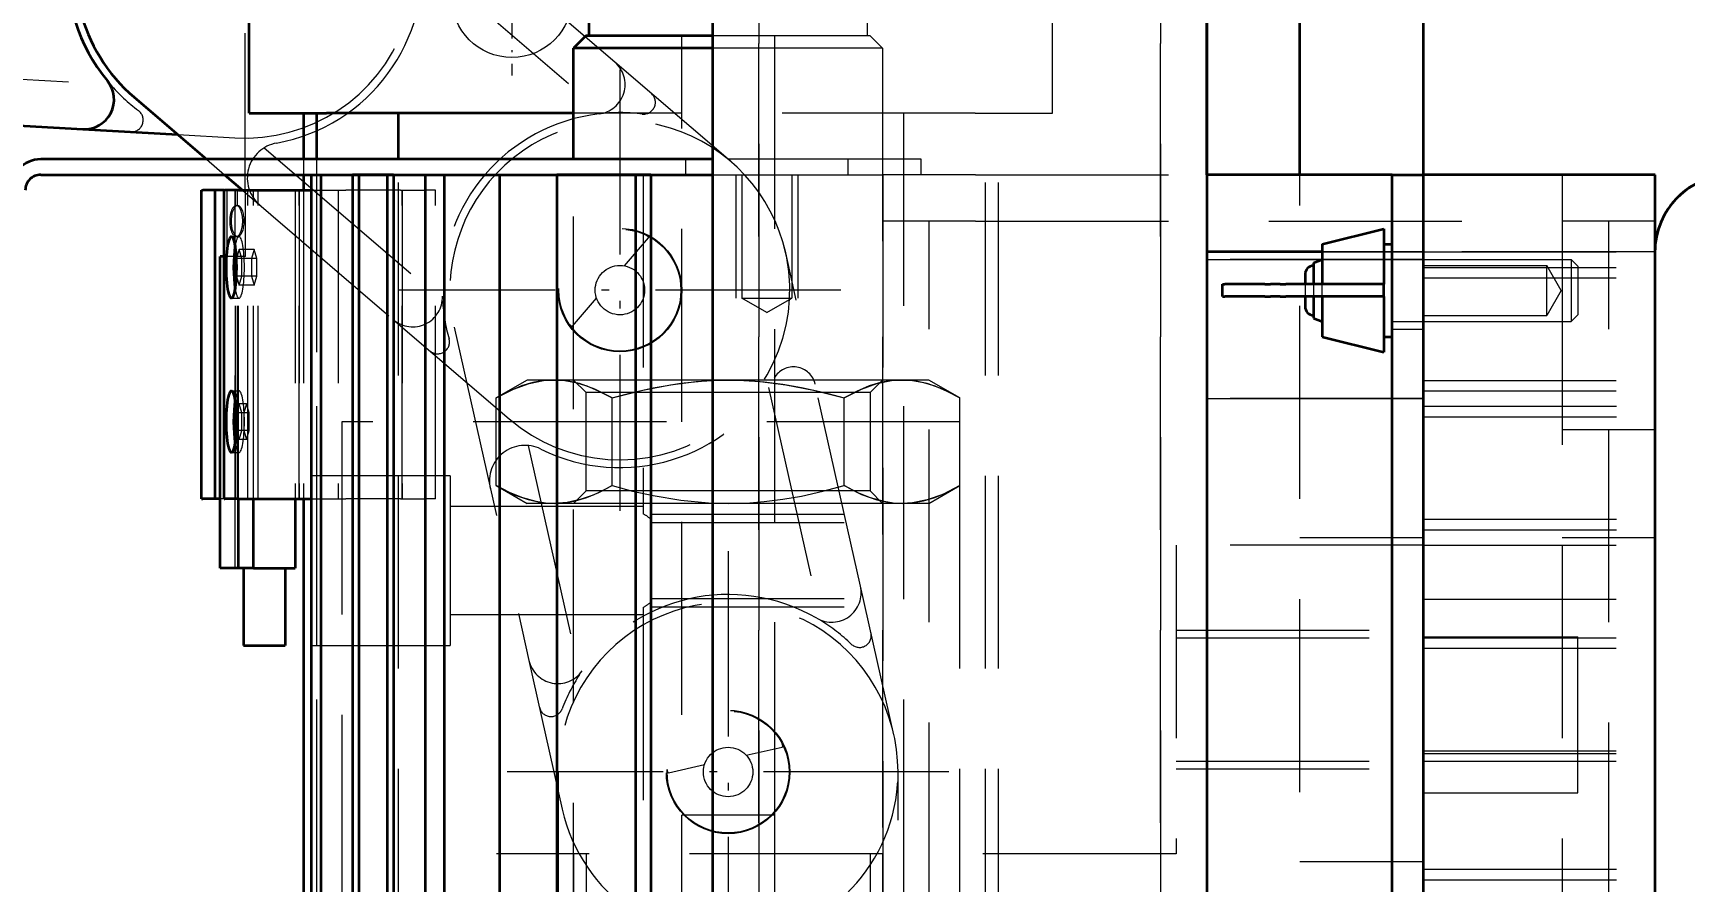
# Model space of a CAD drawing. Header units: millimetres. Extents: x -10155 to 20189, y -25550 to -22580.
# Drawn here: x -8003.4 to -7896.5, y -23065.8 to -23010.8 of the extents above; entities that cross this region are included whole.
import ezdxf

# ---------------------------------------------------------------- set-up
doc = ezdxf.new("R2010")
doc.units = ezdxf.units.MM
for name, pattern in [('CENTER-HOKUTO', [23, 20, -1, 1, -1]), ('DASHDOT', [18.5, 12, -3, 0.5, -3]), ('HIDDEN-HOKUTO', [3.8, 2.5, -1.3])]:
    doc.linetypes.add(name, pattern=pattern)
doc.layers.add('AM_7', color=2, linetype='CENTER-HOKUTO', lineweight=30)
doc.layers.add('AM_HID', color=1, linetype='HIDDEN-HOKUTO', lineweight=25)
doc.layers.add('word_dim', color=253, linetype='Continuous')
doc.styles.get("Standard").update_dxf_attribs({"font": 'romans.shx', "bigfont": 'bigfont.shx'})
doc.dimstyles.new('RS-1-5', dxfattribs={"dimscale": 5, "dimtxt": 3.5, "dimasz": 3, "dimexe": 1, "dimexo": 0, "dimgap": 1, "dimtad": 3, "dimdsep": 46, "dimtxsty": 'Standard', "dimblk1": 'OPEN', "dimblk2": 'OPEN', "dimsah": 1, "dimcen": 0, "dimclrd": 256, "dimclre": 256, "dimclrt": 3, "dimadec": 0, "dimazin": 0, "dimtfac": 1, "dimtmove": 0, "dimatfit": 3, "dimldrblk": 'OPEN', "dimfxl": 0, "dimtolj": 1, "dimtzin": 0, "dimarcsym": 0})

# ---------------------------------------------------------------- blocks, each defined once
blk = doc.blocks.new('_Open')
at = {"color": 0, "lineweight": -2}
for p, q in [((-1, 0.1667), (0, 0)), ((-1, -0.1667), (0, 0)), ((0, 0), (-1, 0))]:
    blk.add_line(p, q, dxfattribs=at)
blk = doc.blocks.new('*D755')
at = {"layer": 'DEFPOINTS', "color": 0, "ltscale": 2}
for p in [(-7533.44, -22750.69), (-8324.45, -22948), (-7533.44, -23067)]:
    blk.add_point(p, dxfattribs=at)
at = {"layer": 'word_dim', "lineweight": -2, "ltscale": 2}
for p, q in [((-8324.45, -22948), (-8324.45, -22745.69)), ((-7533.44, -23067), (-7533.44, -22745.69)), ((-8309.45, -22750.69), (-7548.44, -22750.69))]:
    blk.add_line(p, q, dxfattribs=at)
at = {"layer": 'word_dim', "lineweight": -2, "ltscale": 2, "xscale": 15, "yscale": 15, "zscale": 15, "rotation": 180}
blk.add_blockref('_Open', (-8324.45, -22750.69), dxfattribs=at)
at = {"layer": 'word_dim', "lineweight": -2, "ltscale": 2, "xscale": 15, "yscale": 15, "zscale": 15}
blk.add_blockref('_Open', (-7533.44, -22750.69), dxfattribs=at)
at = {"layer": 'word_dim', "color": 3, "ltscale": 2, "insert": (-7928.94, -22736.94), "char_height": 17.5, "attachment_point": 5}
blk.add_mtext('\\A1;791', dxfattribs=at)
blk = doc.blocks.new('*D756')
at = {"layer": 'DEFPOINTS', "color": 0, "ltscale": 2}
for p in [(-8113.45, -22930), (-8466.55, -23986), (-7767.44, -23986)]:
    blk.add_point(p, dxfattribs=at)
at = {"layer": 'word_dim', "lineweight": -2, "ltscale": 2}
for p, q in [((-8113.45, -22930), (-8471.55, -22930)), ((-8466.55, -22945), (-8466.55, -23971)), ((-7767.44, -23986), (-8471.55, -23986))]:
    blk.add_line(p, q, dxfattribs=at)
at = {"layer": 'word_dim', "lineweight": -2, "ltscale": 2, "xscale": 15, "yscale": 15, "zscale": 15}
for p, rotation in [((-8466.55, -22930), 90), ((-8466.55, -23986), 270)]:
    blk.add_blockref('_Open', p, dxfattribs=dict(at, rotation=rotation))
at = {"layer": 'word_dim', "color": 3, "ltscale": 2, "insert": (-8480.3, -23458), "char_height": 17.5, "attachment_point": 5, "rotation": 90}
blk.add_mtext('\\A1;1056', dxfattribs=at)

msp = doc.modelspace()

# ---------------------------------------------------------------- linework, layer by layer
at = {"color": 7, "lineweight": 35}
for p, q in [((-7959.446, -22980.004), (-7959.446, -23100.004)), ((-7927.446, -22980.004), (-7927.446, -23020.004)), ((-7989.441, -23016.004), (-7989.441, -22989.004)), ((-7927.446, -23020.003), (-7927.446, -22989.257)), ((-7921.441, -23020.004), (-7921.441, -22997.004)), ((-7913.441, -22997.004), (-7913.441, -23020.004)), ((-8022.314, -23015.769), (-8000.225, -23017.048)), ((-7959.446, -23019.004), (-8002.944, -23019.004)), ((-8002.944, -23020.004), (-7963.438, -23020.004)), ((-7985.438, -23020.004), (-7985.438, -23075.654)), ((-7984.812, -23020.004), (-7984.812, -23075.654)), ((-7982.769, -23020.004), (-7982.769, -23075.654)), ((-7982.348, -23020.004), (-7982.348, -23075.654)), ((-7980.517, -23020.004), (-7980.517, -23075.654)), ((-7980.109, -23020.004), (-7980.109, -23075.654)), ((-7978.051, -23020.004), (-7978.051, -23075.654)), ((-7976.817, -23020.004), (-7976.817, -23075.654)), ((-7973.238, -23020.004), (-7973.238, -23075.654)), ((-7969.538, -23020.004), (-7969.538, -23094.245)), ((-7964.438, -23020.004), (-7964.438, -23112.004)), ((-7963.438, -23020.004), (-7963.438, -23112.004)), ((-7963.438, -23020.004), (-7963.438, -23112.004)), ((-7915.444, -23052.504), (-7915.444, -23020.004)), ((-7913.444, -23020.004), (-7913.444, -23140.004)), ((-7898.444, -23020.004), (-7898.444, -23140.004)), ((-7992.537, -23041.004), (-7992.537, -23021.004)), ((-7991.641, -23041.004), (-7991.641, -23021.004)), ((-7991.063, -23041.004), (-7991.063, -23021.004)), ((-7991.33, -23045.504), (-7991.33, -23025.304)), ((-7927.446, -23025.004), (-7927.446, -23095.004)), ((-7898.444, -23025.004), (-7898.444, -23850.004)), ((-7985.941, -23041.004), (-7985.941, -23075.654)), ((-7915.444, -23085.004), (-7915.444, -23052.504))]:
    msp.add_line(p, q, dxfattribs=at)
at = {"color": 7, "lineweight": 35, "ltscale": 0.2125}
msp.add_line((-7967.444, -23011.004), (-7967.444, -23002.504), dxfattribs=at)
at = {"color": 7, "lineweight": 35, "ltscale": 0.028286}
msp.add_line((-7967.644, -23011.004), (-7968.444, -23011.804), dxfattribs=at)
at = {"color": 7, "lineweight": 35, "ltscale": 0.204944}
msp.add_line((-7959.446, -23011.004), (-7967.644, -23011.004), dxfattribs=at)
at = {"color": 7, "lineweight": 35, "ltscale": 0.179999}
msp.add_line((-7968.444, -23019.004), (-7968.444, -23011.804), dxfattribs=at)
at = {"color": 7, "lineweight": 35, "ltscale": 0.224945}
msp.add_line((-7959.446, -23011.804), (-7968.444, -23011.804), dxfattribs=at)
at = {"color": 7, "lineweight": 35, "ltscale": 0.154283}
msp.add_line((-7996.896, -23014.984), (-7992.213, -23019.004), dxfattribs=at)
at = {"color": 7, "lineweight": 35, "ltscale": 0.125}
for p, q in [((-7989.441, -23016.004), (-7984.441, -23016.004)), ((-7927.446, -23020.004), (-7927.446, -23025.004)), ((-7989.823, -23045.504), (-7989.823, -23050.504)), ((-7987.123, -23045.504), (-7987.123, -23050.504))]:
    msp.add_line(p, q, dxfattribs=at)
at = {"color": 7, "lineweight": 35, "ltscale": 0.074995}
for p, q in [((-7985.941, -23016.004), (-7985.941, -23019.004)), ((-7985.092, -23016.004), (-7985.092, -23019.004)), ((-7979.791, -23019.004), (-7979.791, -23016.004))]:
    msp.add_line(p, q, dxfattribs=at)
at = {"color": 7, "lineweight": 35, "ltscale": 0.399945}
msp.add_line((-7968.444, -23016.004), (-7984.441, -23016.004), dxfattribs=at)
at = {"color": 7, "lineweight": 35, "ltscale": 0.153968}
msp.add_line((-8000.225, -23017.048), (-7994.077, -23017.404), dxfattribs=at)
at = {"color": 7, "lineweight": 35, "ltscale": 0.038391}
msp.add_line((-7991.048, -23020.004), (-7989.883, -23021.004), dxfattribs=at)
at = {"color": 7, "lineweight": 35, "ltscale": 0.025005}
msp.add_line((-7985.941, -23020.004), (-7985.941, -23021.004), dxfattribs=at)
at = {"color": 7, "lineweight": 35, "ltscale": 0.010516}
msp.add_line((-7982.348, -23020.004), (-7982.769, -23020.004), dxfattribs=at)
at = {"color": 7, "lineweight": 35, "ltscale": 0.04577}
msp.add_line((-7980.517, -23020.004), (-7982.348, -23020.004), dxfattribs=at)
at = {"color": 7, "lineweight": 35, "ltscale": 0.010211}
msp.add_line((-7980.109, -23020.004), (-7980.517, -23020.004), dxfattribs=at)
at = {"color": 7, "lineweight": 35, "ltscale": 0.127502}
msp.add_line((-7964.438, -23020.004), (-7969.538, -23020.004), dxfattribs=at)
at = {"color": 7, "lineweight": 35, "ltscale": 0.025}
msp.add_line((-7963.438, -23020.004), (-7964.438, -23020.004), dxfattribs=at)
at = {"color": 7, "lineweight": 35, "ltscale": 0.099792}
msp.add_line((-7963.438, -23020.004), (-7959.446, -23020.004), dxfattribs=at)
at = {"color": 7, "lineweight": 35, "ltscale": 0.300055}
msp.add_line((-7915.444, -23020.004), (-7927.446, -23020.004), dxfattribs=at)
at = {"color": 7, "lineweight": 35, "ltscale": 0.05}
msp.add_line((-7915.444, -23020.004), (-7913.444, -23020.004), dxfattribs=at)
at = {"color": 7, "lineweight": 35, "ltscale": 0.375}
msp.add_line((-7898.444, -23020.004), (-7913.444, -23020.004), dxfattribs=at)
at = {"color": 7, "lineweight": 35, "ltscale": 0.000128174}
msp.add_line((-7898.438, -23020.004), (-7898.443, -23020.004), dxfattribs=at)
at = {"color": 7, "lineweight": 35, "ltscale": 0.002344}
for p, q in [((-7992.537, -23021.004), (-7992.444, -23021.004)), ((-7992.537, -23041.004), (-7992.444, -23041.004))]:
    msp.add_line(p, q, dxfattribs=at)
at = {"color": 7, "lineweight": 35, "ltscale": 0.020074}
for p, q in [((-7991.641, -23021.004), (-7992.444, -23021.004)), ((-7991.641, -23041.004), (-7992.444, -23041.004))]:
    msp.add_line(p, q, dxfattribs=at)
at = {"color": 7, "lineweight": 35, "ltscale": 0.014441}
msp.add_line((-7991.063, -23021.004), (-7991.641, -23021.004), dxfattribs=at)
at = {"color": 7, "lineweight": 35, "ltscale": 0.000756836}
for p, q in [((-7991.063, -23021.004), (-7991.033, -23021.004)), ((-7991.063, -23041.004), (-7991.033, -23041.004))]:
    msp.add_line(p, q, dxfattribs=at)
at = {"color": 7, "lineweight": 35, "ltscale": 0.022449}
for p, q in [((-7990.135, -23021.004), (-7991.033, -23021.004)), ((-7990.135, -23041.004), (-7991.033, -23041.004))]:
    msp.add_line(p, q, dxfattribs=at)
at = {"color": 7, "lineweight": 35, "ltscale": 0.117426}
for p, q in [((-7990.135, -23021.004), (-7985.438, -23021.004)), ((-7990.135, -23041.004), (-7985.438, -23041.004))]:
    msp.add_line(p, q, dxfattribs=at)
at = {"color": 7, "lineweight": 35, "ltscale": 0.000152588}
msp.add_line((-7898.438, -23023.004), (-7898.444, -23023.004), dxfattribs=at)
msp.add_line((-7898.438, -23023.004), (-7898.444, -23023.004), dxfattribs=at)
at = {"color": 7, "lineweight": 35, "ltscale": 0.103078}
for p, q in [((-7919.994, -23024.504), (-7915.994, -23023.504)), ((-7919.994, -23030.504), (-7915.994, -23031.504))]:
    msp.add_line(p, q, dxfattribs=at)
at = {"color": 7, "lineweight": 35, "ltscale": 0.089999}
for p, q in [((-7915.994, -23023.504), (-7915.994, -23027.104)), ((-7915.994, -23027.904), (-7915.994, -23031.504))]:
    msp.add_line(p, q, dxfattribs=at)
at = {"color": 7, "lineweight": 35, "ltscale": 0.006683}
msp.add_line((-7991.063, -23025.304), (-7991.33, -23025.304), dxfattribs=at)
at = {"color": 7, "lineweight": 35, "ltscale": 0.001012}
for p, q in [((-7990.268, -23025.388), (-7990.28, -23025.427)), ((-7990.28, -23026.581), (-7990.268, -23026.62)), ((-7990.268, -23035.388), (-7990.28, -23035.427)), ((-7990.28, -23036.581), (-7990.268, -23036.62))]:
    msp.add_line(p, q, dxfattribs=at)
at = {"color": 7, "lineweight": 35, "ltscale": 0.186304}
msp.add_line((-7919.994, -23025.004), (-7927.446, -23025.004), dxfattribs=at)
at = {"color": 7, "lineweight": 35, "ltscale": 0.064999}
for p, q in [((-7919.994, -23024.504), (-7919.994, -23027.104)), ((-7919.994, -23027.904), (-7919.994, -23030.504))]:
    msp.add_line(p, q, dxfattribs=at)
at = {"color": 7, "lineweight": 35, "ltscale": 0.013751}
for p, q in [((-7915.994, -23024.504), (-7915.444, -23024.504)), ((-7915.994, -23030.504), (-7915.444, -23030.504))]:
    msp.add_line(p, q, dxfattribs=at)
at = {"color": 7, "lineweight": 35, "ltscale": 0.028867}
for p, q in [((-7990.28, -23025.427), (-7990.28, -23026.581)), ((-7990.28, -23035.427), (-7990.28, -23036.581))]:
    msp.add_line(p, q, dxfattribs=at)
at = {"color": 7, "lineweight": 35, "ltscale": 0.000341797}
for p, q in [((-7990.266, -23025.427), (-7990.28, -23025.427)), ((-7990.266, -23026.581), (-7990.28, -23026.581)), ((-7990.266, -23035.427), (-7990.28, -23035.427)), ((-7990.266, -23036.581), (-7990.28, -23036.581))]:
    msp.add_line(p, q, dxfattribs=at)
at = {"color": 7, "lineweight": 35, "ltscale": 0.016187}
msp.add_line((-7921.093, -23026.456), (-7921.093, -23027.104), dxfattribs=at)
at = {"color": 7, "lineweight": 35, "ltscale": 0.014626}
for p, q in [((-7920.543, -23025.704), (-7919.994, -23025.504)), ((-7920.543, -23029.304), (-7919.994, -23029.504))]:
    msp.add_line(p, q, dxfattribs=at)
at = {"color": 7, "lineweight": 35, "ltscale": 0.034999}
for p, q in [((-7920.543, -23025.704), (-7920.543, -23027.104)), ((-7920.543, -23027.904), (-7920.543, -23029.304))]:
    msp.add_line(p, q, dxfattribs=at)
at = {"color": 7, "lineweight": 35, "ltscale": 0.004016}
for p, q in [((-7926.444, -23027.104), (-7926.283, -23027.104)), ((-7926.444, -23027.904), (-7926.283, -23027.904))]:
    msp.add_line(p, q, dxfattribs=at)
at = {"color": 7, "lineweight": 35, "ltscale": 0.020001}
for p, q in [((-7926.444, -23027.904), (-7926.444, -23027.104)), ((-7915.994, -23027.904), (-7915.994, -23027.104))]:
    msp.add_line(p, q, dxfattribs=at)
at = {"color": 7, "lineweight": 35, "ltscale": 0.064667}
for p, q in [((-7923.696, -23027.104), (-7926.283, -23027.104)), ((-7923.696, -23027.904), (-7926.283, -23027.904))]:
    msp.add_line(p, q, dxfattribs=at)
at = {"color": 7, "lineweight": 35, "ltscale": 0.00929}
for p, q in [((-7923.696, -23027.104), (-7923.325, -23027.104)), ((-7923.696, -23027.904), (-7923.325, -23027.904))]:
    msp.add_line(p, q, dxfattribs=at)
at = {"color": 7, "lineweight": 35, "ltscale": 0.015344}
for p, q in [((-7922.711, -23027.104), (-7923.325, -23027.104)), ((-7922.711, -23027.904), (-7923.325, -23027.904))]:
    msp.add_line(p, q, dxfattribs=at)
at = {"color": 7, "lineweight": 35, "ltscale": 0.009277}
for p, q in [((-7922.711, -23027.104), (-7922.34, -23027.104)), ((-7922.711, -23027.904), (-7922.34, -23027.904))]:
    msp.add_line(p, q, dxfattribs=at)
at = {"color": 7, "lineweight": 35, "ltscale": 0.158655}
for p, q in [((-7915.994, -23027.104), (-7922.34, -23027.104)), ((-7915.994, -23027.904), (-7922.34, -23027.904))]:
    msp.add_line(p, q, dxfattribs=at)
at = {"color": 7, "lineweight": 35, "ltscale": 0.016188}
msp.add_line((-7921.093, -23027.904), (-7921.093, -23028.551), dxfattribs=at)
at = {"color": 7, "lineweight": 35, "ltscale": 0.007758}
msp.add_line((-7991.33, -23041.004), (-7991.641, -23041.004), dxfattribs=at)
at = {"color": 7, "lineweight": 35, "ltscale": 0.1125}
for p, q in [((-7990.147, -23045.504), (-7990.147, -23041.004)), ((-7989.176, -23045.504), (-7989.176, -23041.004)), ((-7986.473, -23041.004), (-7986.473, -23045.504))]:
    msp.add_line(p, q, dxfattribs=at)
at = {"color": 7, "lineweight": 35, "ltscale": 0.029584}
msp.add_line((-7990.147, -23045.504), (-7991.33, -23045.504), dxfattribs=at)
at = {"color": 7, "lineweight": 35, "ltscale": 0.02428}
msp.add_line((-7989.176, -23045.504), (-7990.147, -23045.504), dxfattribs=at)
at = {"color": 7, "lineweight": 35, "ltscale": 0.038702}
msp.add_line((-7989.176, -23045.504), (-7987.628, -23045.504), dxfattribs=at)
at = {"color": 7, "lineweight": 35, "ltscale": 0.02887}
msp.add_line((-7987.628, -23045.504), (-7986.473, -23045.504), dxfattribs=at)
at = {"color": 7, "lineweight": 35, "ltscale": 0.003168}
msp.add_line((-7989.823, -23050.504), (-7989.696, -23050.504), dxfattribs=at)
at = {"color": 7, "lineweight": 35, "ltscale": 0.044849}
msp.add_line((-7989.696, -23050.504), (-7987.902, -23050.504), dxfattribs=at)
at = {"color": 7, "lineweight": 35, "ltscale": 0.019489}
msp.add_line((-7987.902, -23050.504), (-7987.123, -23050.504), dxfattribs=at)
at = {"color": 7, "lineweight": 35}
for centre, radius, start, end in [((-7989.731, -23006.637), 11, 88.4904, 229.35953), ((-7989.731, -23006.637), 11.5, 134.07428, 219.29648), ((-8000.114, -23015.134), 1.917, 266.68537, 39.29648), ((-8002.944, -23021.004), 2, 90, 179.99999), ((-8002.944, -23021.004), 1, 90, 180.00001), ((-7893.444, -23025.004), 5, 90.00004, 179.99994), ((-7893.444, -23025.004), 5, 89.99958, 179.99998), ((-7920.543, -23026.454), 0.55, 90.00045, 180.25431), ((-7920.543, -23028.554), 0.55, 179.74569, 269.99955)]:
    msp.add_arc(centre, radius, start, end, dxfattribs=at)
for centre, start_param, end_param in [((-7990.599, -23026.004), 0, 3.1415927), ((-7990.599, -23026.004), 3.1415927, 6.2831853), ((-7990.106, -23026.004), 0.7877863, 2.3538051), ((-7990.599, -23036.004), 0, 3.1415927), ((-7990.599, -23036.004), 3.1415927, 6.2831853), ((-7990.106, -23036.004), 0.7877863, 2.3538051)]:
    msp.add_ellipse(centre, major_axis=(0, 2), ratio=0.1736482, start_param=start_param, end_param=end_param, dxfattribs=at)
at = {"layer": 'AM_7', "color": 2, "linetype": 'DASHDOT', "lineweight": 13}
for p, q in [((-7989.731, -22992.337), (-7989.731, -23020.937)), ((-7965.449, -23013.179), (-7965.449, -23041.779)), ((-7951.149, -23027.479), (-7979.749, -23027.479)), ((-7958.444, -23044.403), (-7958.444, -23073.003)), ((-7944.144, -23058.703), (-7972.744, -23058.703))]:
    msp.add_line(p, q, dxfattribs=at)
at = {"layer": 'AM_7', "color": 2, "linetype": 'DASHDOT', "lineweight": 13, "ltscale": 0.427603}
msp.add_line((-7959.441, -22994.452), (-7959.441, -23011.556), dxfattribs=at)
at = {"layer": 'AM_7', "color": 2, "linetype": 'DASHDOT', "lineweight": 13, "ltscale": 0.2535}
msp.add_line((-7972.441, -23003.434), (-7972.441, -23013.574), dxfattribs=at)
at = {"layer": 'AM_HID', "color": 1, "lineweight": 13, "ltscale": 5}
for p, q in [((-7959.446, -23100.004), (-7959.446, -22980.004)), ((-7956.446, -22980.004), (-7956.446, -23100.004)), ((-7956.446, -23100.004), (-7956.446, -22980.004)), ((-7930.446, -22980.004), (-7930.446, -23100.004)), ((-7930.446, -23100.004), (-7930.446, -22980.004)), ((-7937.441, -23016.004), (-7937.441, -22989.004)), ((-7965.778, -23012.701), (-7982.567, -22998.29)), ((-7967.444, -23011.004), (-7967.444, -23002.504)), ((-7949.444, -23002.504), (-7949.444, -23011.004)), ((-7949.444, -23002.504), (-7949.444, -23011.004)), ((-7978.252, -23005.947), (-7966.508, -23016.028)), ((-7967.644, -23011.004), (-7968.444, -23011.804)), ((-7958.444, -23011.004), (-7961.444, -23011.004)), ((-7961.444, -23112.004), (-7961.444, -23011.004)), ((-7961.444, -23112.004), (-7961.444, -23011.004)), ((-7958.444, -23011.004), (-7959.446, -23011.004)), ((-7955.444, -23011.004), (-7958.444, -23011.004)), ((-7949.244, -23011.004), (-7958.444, -23011.004)), ((-7955.444, -23011.004), (-7955.444, -23112.004)), ((-7955.444, -23011.004), (-7955.444, -23112.004)), ((-7948.444, -23011.804), (-7949.244, -23011.004)), ((-7948.444, -23011.804), (-7949.244, -23011.004)), ((-7958.443, -23011.804), (-7968.444, -23011.804)), ((-7968.444, -23111.204), (-7968.444, -23011.804)), ((-7958.444, -23011.804), (-7968.444, -23011.804)), ((-7958.443, -23011.804), (-7968.444, -23011.804)), ((-7958.444, -23011.804), (-7959.446, -23011.804)), ((-7948.444, -23011.804), (-7958.444, -23011.804)), ((-7948.444, -23011.804), (-7958.444, -23011.804)), ((-7948.444, -23011.804), (-7958.443, -23011.804)), ((-7948.444, -23011.804), (-7958.443, -23011.804)), ((-7948.444, -23011.804), (-7948.444, -23111.204)), ((-7948.444, -23011.804), (-7948.444, -23111.204)), ((-8013.634, -23013.266), (-7998.441, -23014.146)), ((-7958.285, -23019.132), (-7965.778, -23012.701)), ((-7985.092, -23016.004), (-7985.092, -23546.004)), ((-7979.791, -23546.004), (-7979.791, -23016.004)), ((-7942.441, -23016.004), (-7968.444, -23016.004)), ((-7947.092, -23016.004), (-7947.092, -23546.004)), ((-7947.092, -23016.004), (-7947.092, -23546.004)), ((-7942.441, -23016.004), (-7937.441, -23016.004)), ((-7941.791, -23546.004), (-7941.791, -23016.004)), ((-7941.791, -23546.004), (-7941.791, -23016.004)), ((-7940.941, -23546.004), (-7940.941, -23016.004)), ((-7994.077, -23017.404), (-7990.367, -23017.619)), ((-7988.476, -23018.258), (-7976.929, -23028.169)), ((-7992.213, -23019.004), (-7991.048, -23020.004)), ((-7985.941, -23019.004), (-7985.941, -23020.004)), ((-7984.812, -23020.004), (-7985.438, -23020.004)), ((-7985.092, -23019.004), (-7985.092, -23546.004)), ((-7984.812, -23020.004), (-7984.812, -23850.004)), ((-7984.812, -23020.004), (-7984.812, -23850.004)), ((-7982.769, -23020.004), (-7984.812, -23020.004)), ((-7984.812, -23020.004), (-7984.812, -23850.004)), ((-7982.769, -23020.004), (-7982.769, -23850.004)), ((-7982.769, -23020.004), (-7982.769, -23850.004)), ((-7982.769, -23020.004), (-7982.769, -23850.004)), ((-7982.348, -23020.004), (-7982.348, -23850.004)), ((-7982.348, -23020.004), (-7982.348, -23850.004)), ((-7982.348, -23020.004), (-7982.348, -23850.004)), ((-7980.517, -23020.004), (-7980.517, -23850.004)), ((-7980.517, -23020.004), (-7980.517, -23850.004)), ((-7980.517, -23020.004), (-7980.517, -23850.004)), ((-7980.109, -23020.004), (-7980.109, -23850.004)), ((-7980.109, -23020.004), (-7980.109, -23850.004)), ((-7978.051, -23020.004), (-7980.109, -23020.004)), ((-7980.109, -23020.004), (-7980.109, -23850.004)), ((-7979.791, -23546.004), (-7979.791, -23019.004)), ((-7978.051, -23020.004), (-7978.051, -23850.004)), ((-7978.051, -23020.004), (-7978.051, -23850.004)), ((-7976.817, -23020.004), (-7978.051, -23020.004)), ((-7978.051, -23020.004), (-7978.051, -23850.004)), ((-7976.817, -23020.004), (-7976.817, -23850.004)), ((-7976.817, -23020.004), (-7976.817, -23850.004)), ((-7973.238, -23020.004), (-7976.817, -23020.004)), ((-7976.817, -23020.004), (-7976.817, -23850.004)), ((-7973.238, -23020.004), (-7973.238, -23850.004)), ((-7973.238, -23020.004), (-7973.238, -23850.004)), ((-7969.538, -23020.004), (-7973.238, -23020.004)), ((-7973.238, -23020.004), (-7973.238, -23850.004)), ((-7969.538, -23020.004), (-7969.538, -23850.004)), ((-7969.538, -23020.004), (-7969.538, -23850.004)), ((-7969.538, -23020.004), (-7969.538, -23850.004)), ((-7968.444, -23111.204), (-7968.444, -23019.004)), ((-7964.438, -23020.004), (-7964.438, -23850.004)), ((-7964.438, -23020.004), (-7964.438, -23850.004)), ((-7964.438, -23020.004), (-7964.438, -23850.004)), ((-7963.938, -23020.004), (-7963.938, -23041.973)), ((-7963.438, -23020.004), (-7945.944, -23020.004)), ((-7961.194, -23019.004), (-7961.194, -23020.004)), ((-7961.194, -23019.004), (-7961.194, -23020.004)), ((-7945.944, -23019.004), (-7959.446, -23019.004)), ((-7959.446, -23020.004), (-7948.438, -23020.004)), ((-7957.938, -23020.004), (-7957.938, -23028.004)), ((-7957.938, -23020.004), (-7957.938, -23028.004)), ((-7957.938, -23020.004), (-7957.938, -23028.004)), ((-7957.938, -23020.004), (-7957.938, -23028.004)), ((-7957.559, -23020.004), (-7957.559, -23028.004)), ((-7957.559, -23020.004), (-7957.559, -23028.004)), ((-7957.559, -23020.004), (-7957.559, -23028.004)), ((-7957.559, -23020.004), (-7957.559, -23028.004)), ((-7954.317, -23020.004), (-7954.317, -23028.004)), ((-7954.317, -23020.004), (-7954.317, -23028.004)), ((-7954.317, -23020.004), (-7954.317, -23028.004)), ((-7954.317, -23020.004), (-7954.317, -23028.004)), ((-7953.938, -23020.004), (-7953.938, -23028.004)), ((-7953.938, -23020.004), (-7953.938, -23028.004)), ((-7953.938, -23020.004), (-7953.938, -23028.004)), ((-7953.938, -23020.004), (-7953.938, -23028.004)), ((-7950.694, -23019.004), (-7950.694, -23020.004)), ((-7950.694, -23019.004), (-7950.694, -23020.004)), ((-7948.438, -23023.004), (-7948.438, -23020.004)), ((-7942.438, -23020.004), (-7948.438, -23020.004)), ((-7948.438, -23020.004), (-7948.438, -23100.004)), ((-7945.944, -23020.004), (-7945.944, -23019.004)), ((-7942.438, -23020.004), (-7927.446, -23020.004)), ((-7927.446, -23100.004), (-7927.446, -23020.003)), ((-7927.446, -23020.004), (-7927.446, -23100.004)), ((-7921.441, -23079.004), (-7921.441, -23020.004)), ((-7913.446, -23020.004), (-7915.444, -23020.004)), ((-7915.444, -23020.004), (-7913.444, -23020.004)), ((-7913.444, -23052.504), (-7913.444, -23020.004)), ((-7904.444, -23020.004), (-7904.444, -23025.004)), ((-7990.877, -23021.004), (-7989.694, -23021.004)), ((-7990.877, -23025.304), (-7990.877, -23021.004)), ((-7990.359, -23045.504), (-7990.359, -23021.004)), ((-7990.326, -23041.004), (-7990.326, -23021.004)), ((-7990.213, -23041.004), (-7990.213, -23021.004)), ((-7989.883, -23021.004), (-7980.106, -23029.395)), ((-7989.176, -23021.004), (-7989.694, -23021.004)), ((-7989.694, -23025.304), (-7989.694, -23021.004)), ((-7989.541, -23041.004), (-7989.541, -23021.004)), ((-7989.176, -23021.004), (-7987.628, -23021.004)), ((-7989.176, -23041.004), (-7989.176, -23021.004)), ((-7988.856, -23041.004), (-7988.856, -23021.004)), ((-7987.628, -23021.004), (-7986.473, -23021.004)), ((-7986.473, -23021.004), (-7986.473, -23041.004)), ((-7986.213, -23041.004), (-7986.213, -23021.004)), ((-7986.212, -23021.004), (-7986.212, -23041.004)), ((-7985.941, -23021.004), (-7985.941, -23041.004)), ((-7985.438, -23021.004), (-7983.184, -23021.004)), ((-7983.697, -23021.004), (-7983.697, -23041.004)), ((-7979.645, -23021.004), (-7983.184, -23021.004)), ((-7979.645, -23021.004), (-7978.06, -23021.004)), ((-7979.543, -23041.004), (-7979.543, -23021.004)), ((-7979.541, -23021.004), (-7979.541, -23041.004)), ((-7977.39, -23021.004), (-7978.06, -23021.004)), ((-7977.39, -23041.004), (-7977.39, -23021.004)), ((-7990.286, -23022.004), (-7990.195, -23022.004)), ((-7948.438, -23100.004), (-7948.438, -23023.004)), ((-7942.438, -23023.004), (-7948.438, -23023.004)), ((-7942.438, -23023.004), (-7948.438, -23023.004)), ((-7945.438, -23847.004), (-7945.438, -23023.004)), ((-7942.438, -23023.004), (-7904.438, -23023.004)), ((-7942.438, -23023.004), (-7904.438, -23023.004)), ((-7898.444, -23023.004), (-7904.438, -23023.004)), ((-7898.444, -23023.004), (-7904.438, -23023.004)), ((-7901.438, -23847.004), (-7901.438, -23023.004)), ((-7990.599, -23024.004), (-7990.106, -23024.004)), ((-7990.286, -23024.004), (-7990.195, -23024.004)), ((-7965.154, -23025.907), (-7963.604, -23024.1)), ((-7965.154, -23025.907), (-7963.604, -23024.1)), ((-7990.147, -23025.304), (-7991.063, -23025.304)), ((-7990.106, -23024.849), (-7990.268, -23025.388)), ((-7989.694, -23025.304), (-7990.147, -23025.304)), ((-7990.147, -23041.004), (-7990.147, -23025.304)), ((-7989.933, -23025.427), (-7990.106, -23024.849)), ((-7989.121, -23024.849), (-7990.106, -23024.849)), ((-7989.121, -23024.849), (-7989.295, -23025.427)), ((-7988.948, -23025.427), (-7989.121, -23024.849)), ((-7949.872, -23046.66), (-7954.716, -23025.071)), ((-7927.446, -23025.004), (-7913.446, -23025.004)), ((-7913.446, -23025.004), (-7927.446, -23025.004)), ((-7927.446, -23025.004), (-7913.446, -23025.004)), ((-7913.446, -23025.004), (-7919.994, -23025.004)), ((-7915.444, -23024.504), (-7915.444, -23027.504)), ((-7915.444, -23025.004), (-7913.444, -23025.004)), ((-7915.444, -23025.004), (-7913.444, -23025.004)), ((-7913.446, -23025.004), (-7898.446, -23025.004)), ((-7898.446, -23025.004), (-7913.446, -23025.004)), ((-7913.446, -23025.004), (-7898.446, -23025.004)), ((-7898.446, -23025.004), (-7913.446, -23025.004)), ((-7898.438, -23025.004), (-7913.438, -23025.004)), ((-7898.444, -23025.004), (-7904.444, -23025.004)), ((-7898.444, -23025.004), (-7904.444, -23025.004)), ((-7904.444, -23025.004), (-7904.444, -23074.004)), ((-7898.444, -23075.004), (-7898.444, -23025.004)), ((-7989.295, -23025.427), (-7990.266, -23025.427)), ((-7989.933, -23026.581), (-7989.933, -23025.427)), ((-7988.948, -23025.427), (-7989.933, -23025.427)), ((-7989.295, -23025.427), (-7989.295, -23026.581)), ((-7988.948, -23026.581), (-7988.948, -23025.427)), ((-7927.446, -23025.504), (-7913.446, -23025.504)), ((-7927.446, -23025.504), (-7913.446, -23025.504)), ((-7913.446, -23025.504), (-7927.446, -23025.504)), ((-7913.446, -23025.504), (-7927.446, -23025.504)), ((-7915.444, -23025.504), (-7903.873, -23025.504)), ((-7913.446, -23026.004), (-7898.446, -23026.004)), ((-7913.446, -23026.004), (-7898.446, -23026.004)), ((-7913.446, -23026.004), (-7898.446, -23026.004)), ((-7913.446, -23026.004), (-7898.446, -23026.004)), ((-7913.444, -23025.504), (-7905.444, -23025.504)), ((-7913.444, -23025.504), (-7905.444, -23025.504)), ((-7913.444, -23025.883), (-7905.444, -23025.883)), ((-7913.444, -23025.883), (-7905.444, -23025.883)), ((-7905.444, -23028.281), (-7905.444, -23025.883)), ((-7904.508, -23027.504), (-7905.444, -23025.883)), ((-7905.444, -23028.281), (-7905.444, -23025.883)), ((-7904.508, -23027.504), (-7905.444, -23025.883)), ((-7903.873, -23025.504), (-7903.873, -23027.504)), ((-7903.444, -23025.933), (-7903.873, -23025.504)), ((-7903.444, -23025.933), (-7903.444, -23027.504)), ((-7990.268, -23026.62), (-7990.106, -23027.159)), ((-7989.295, -23026.581), (-7990.266, -23026.581)), ((-7990.106, -23027.159), (-7989.933, -23026.581)), ((-7989.121, -23027.159), (-7990.106, -23027.159)), ((-7988.948, -23026.581), (-7989.933, -23026.581)), ((-7989.295, -23026.581), (-7989.121, -23027.159)), ((-7989.121, -23027.159), (-7988.948, -23026.581)), ((-7921.093, -23027.104), (-7921.093, -23027.504)), ((-7921.093, -23027.504), (-7921.093, -23027.904)), ((-7920.543, -23027.104), (-7920.543, -23027.504)), ((-7920.543, -23027.504), (-7920.543, -23027.904)), ((-7919.994, -23027.904), (-7919.994, -23027.104)), ((-7915.444, -23027.504), (-7915.444, -23030.504)), ((-7913.446, -23026.68), (-7898.446, -23026.68)), ((-7913.446, -23026.68), (-7898.446, -23026.68)), ((-7913.446, -23026.68), (-7898.446, -23026.68)), ((-7913.446, -23026.68), (-7898.446, -23026.68)), ((-7905.444, -23029.125), (-7905.444, -23026.727)), ((-7905.444, -23029.125), (-7905.444, -23026.727)), ((-7904.508, -23027.504), (-7905.444, -23029.125)), ((-7904.508, -23027.504), (-7905.444, -23029.125)), ((-7903.873, -23027.504), (-7903.873, -23029.504)), ((-7903.444, -23027.504), (-7903.444, -23029.074)), ((-7990.599, -23028.004), (-7990.106, -23028.004)), ((-7968.509, -23029.816), (-7966.959, -23028.01)), ((-7968.509, -23029.816), (-7966.959, -23028.01)), ((-7957.559, -23028.004), (-7954.515, -23028.004)), ((-7957.559, -23028.004), (-7954.515, -23028.004)), ((-7955.938, -23028.94), (-7957.559, -23028.004)), ((-7955.938, -23028.94), (-7957.559, -23028.004)), ((-7957.559, -23028.004), (-7954.515, -23028.004)), ((-7957.559, -23028.004), (-7954.515, -23028.004)), ((-7955.938, -23028.94), (-7957.559, -23028.004)), ((-7955.938, -23028.94), (-7957.559, -23028.004)), ((-7957.36, -23028.004), (-7954.317, -23028.004)), ((-7957.36, -23028.004), (-7954.317, -23028.004)), ((-7957.36, -23028.004), (-7954.317, -23028.004)), ((-7957.36, -23028.004), (-7954.317, -23028.004)), ((-7955.938, -23028.94), (-7954.317, -23028.004)), ((-7955.938, -23028.94), (-7954.317, -23028.004)), ((-7955.938, -23028.94), (-7954.317, -23028.004)), ((-7955.938, -23028.94), (-7954.317, -23028.004)), ((-7980.106, -23029.395), (-7972.614, -23035.826)), ((-7915.444, -23029.504), (-7903.873, -23029.504)), ((-7913.444, -23029.125), (-7905.444, -23029.125)), ((-7913.444, -23029.125), (-7905.444, -23029.125)), ((-7913.444, -23029.504), (-7905.444, -23029.504)), ((-7913.444, -23029.504), (-7905.444, -23029.504)), ((-7903.444, -23029.074), (-7903.873, -23029.504)), ((-7976.183, -23029.887), (-7971.339, -23051.476)), ((-7915.444, -23030.004), (-7913.444, -23030.004)), ((-7915.444, -23030.004), (-7913.444, -23030.004)), ((-7971.444, -23033.304), (-7973.455, -23034.465)), ((-7971.444, -23033.304), (-7973.455, -23034.465)), ((-7969.702, -23033.304), (-7971.444, -23033.304)), ((-7958.444, -23033.304), (-7969.702, -23033.304)), ((-7968.444, -23033.304), (-7967.632, -23034.116)), ((-7968.444, -23033.304), (-7967.632, -23034.116)), ((-7947.186, -23033.304), (-7958.444, -23033.304)), ((-7955.835, -23033.789), (-7952.446, -23048.89)), ((-7949.256, -23034.116), (-7948.444, -23033.304)), ((-7949.256, -23034.116), (-7948.444, -23033.304)), ((-7945.444, -23033.304), (-7947.186, -23033.304)), ((-7943.432, -23034.465), (-7945.444, -23033.304)), ((-7943.432, -23034.465), (-7945.444, -23033.304)), ((-7913.446, -23033.327), (-7898.446, -23033.327)), ((-7913.446, -23033.327), (-7898.446, -23033.327)), ((-7913.446, -23033.327), (-7898.446, -23033.327)), ((-7913.446, -23033.327), (-7898.446, -23033.327)), ((-7990.599, -23034.004), (-7990.106, -23034.004)), ((-7990.106, -23034.849), (-7990.268, -23035.388)), ((-7989.614, -23034.849), (-7990.106, -23034.849)), ((-7989.933, -23035.427), (-7990.106, -23034.849)), ((-7989.614, -23034.849), (-7989.787, -23035.427)), ((-7989.44, -23035.427), (-7989.614, -23034.849)), ((-7973.455, -23040.143), (-7973.455, -23034.465)), ((-7973.455, -23040.143), (-7973.455, -23034.465)), ((-7958.444, -23034.116), (-7967.632, -23034.116)), ((-7958.443, -23034.116), (-7967.632, -23034.116)), ((-7967.632, -23040.492), (-7967.632, -23034.116)), ((-7958.444, -23034.116), (-7967.632, -23034.116)), ((-7958.443, -23034.116), (-7967.632, -23034.116)), ((-7967.632, -23040.492), (-7967.632, -23034.116)), ((-7965.95, -23040.143), (-7965.95, -23034.465)), ((-7965.95, -23040.143), (-7965.95, -23034.465)), ((-7965.948, -23040.143), (-7965.948, -23034.465)), ((-7965.948, -23040.143), (-7965.948, -23034.465)), ((-7949.256, -23034.116), (-7958.444, -23034.116)), ((-7949.256, -23034.116), (-7958.444, -23034.116)), ((-7949.256, -23034.116), (-7958.443, -23034.116)), ((-7949.256, -23034.116), (-7958.443, -23034.116)), ((-7950.938, -23040.143), (-7950.938, -23034.465)), ((-7950.938, -23040.143), (-7950.938, -23034.465)), ((-7950.937, -23040.143), (-7950.937, -23034.465)), ((-7950.937, -23040.143), (-7950.937, -23034.465)), ((-7949.256, -23034.116), (-7949.256, -23040.492)), ((-7949.256, -23034.116), (-7949.256, -23040.492)), ((-7943.432, -23040.143), (-7943.432, -23034.465)), ((-7943.432, -23040.143), (-7943.432, -23034.465)), ((-7927.446, -23034.504), (-7913.446, -23034.504)), ((-7927.446, -23034.504), (-7913.446, -23034.504)), ((-7913.446, -23034.504), (-7927.446, -23034.504)), ((-7913.446, -23034.504), (-7927.446, -23034.504)), ((-7921.441, -23034.504), (-7913.441, -23034.504)), ((-7921.441, -23034.504), (-7913.441, -23034.504)), ((-7913.446, -23034.004), (-7898.446, -23034.004)), ((-7913.446, -23034.004), (-7898.446, -23034.004)), ((-7913.446, -23034.004), (-7898.446, -23034.004)), ((-7913.446, -23034.004), (-7898.446, -23034.004)), ((-7913.438, -23035.004), (-7898.438, -23035.004)), ((-7913.438, -23035.004), (-7898.438, -23035.004)), ((-7989.787, -23035.427), (-7990.266, -23035.427)), ((-7989.933, -23036.581), (-7989.933, -23035.427)), ((-7989.44, -23035.427), (-7989.933, -23035.427)), ((-7989.787, -23035.427), (-7989.787, -23036.581)), ((-7989.44, -23036.581), (-7989.44, -23035.427)), ((-7943.441, -23036.004), (-7983.441, -23036.004)), ((-7983.441, -23036.004), (-7983.441, -23546.004)), ((-7943.441, -23546.004), (-7943.441, -23036.004)), ((-7913.438, -23035.68), (-7898.438, -23035.68)), ((-7913.438, -23035.68), (-7898.438, -23035.68)), ((-7990.268, -23036.62), (-7990.106, -23037.159)), ((-7989.787, -23036.581), (-7990.266, -23036.581)), ((-7990.106, -23037.159), (-7989.933, -23036.581)), ((-7989.614, -23037.159), (-7990.106, -23037.159)), ((-7989.44, -23036.581), (-7989.933, -23036.581)), ((-7989.787, -23036.581), (-7989.614, -23037.159)), ((-7989.614, -23037.159), (-7989.44, -23036.581)), ((-7904.444, -23036.504), (-7898.444, -23036.504)), ((-7904.444, -23036.504), (-7898.444, -23036.504)), ((-7990.599, -23038.004), (-7990.106, -23038.004)), ((-7971.39, -23037.545), (-7968.058, -23052.393)), ((-7976.438, -23039.504), (-7985.438, -23039.504)), ((-7976.438, -23039.504), (-7985.438, -23039.504)), ((-7976.438, -23039.504), (-7976.438, -23050.504)), ((-7973.455, -23040.143), (-7971.444, -23041.304)), ((-7973.455, -23040.143), (-7971.444, -23041.304)), ((-7945.444, -23041.304), (-7943.432, -23040.143)), ((-7945.444, -23041.304), (-7943.432, -23040.143)), ((-7991.063, -23041.004), (-7991.33, -23041.004)), ((-7985.438, -23041.004), (-7983.184, -23041.004)), ((-7979.645, -23041.004), (-7983.184, -23041.004)), ((-7979.645, -23041.004), (-7978.06, -23041.004)), ((-7977.39, -23041.004), (-7978.06, -23041.004)), ((-7969.702, -23041.304), (-7971.444, -23041.304)), ((-7958.444, -23041.304), (-7969.702, -23041.304)), ((-7967.632, -23040.492), (-7968.444, -23041.304)), ((-7967.632, -23040.492), (-7968.444, -23041.304)), ((-7958.444, -23040.492), (-7967.632, -23040.492)), ((-7958.443, -23040.492), (-7967.632, -23040.492)), ((-7958.444, -23040.492), (-7967.632, -23040.492)), ((-7958.443, -23040.492), (-7967.632, -23040.492)), ((-7949.256, -23040.492), (-7958.444, -23040.492)), ((-7949.256, -23040.492), (-7958.444, -23040.492)), ((-7947.186, -23041.304), (-7958.444, -23041.304)), ((-7949.256, -23040.492), (-7958.443, -23040.492)), ((-7949.256, -23040.492), (-7958.443, -23040.492)), ((-7948.444, -23041.304), (-7949.256, -23040.492)), ((-7948.444, -23041.304), (-7949.256, -23040.492)), ((-7945.444, -23041.304), (-7947.186, -23041.304)), ((-7963.938, -23041.504), (-7976.438, -23041.504)), ((-7963.938, -23041.504), (-7976.438, -23041.504)), ((-7963.438, -23042.004), (-7948.438, -23042.004)), ((-7963.438, -23042.004), (-7948.438, -23042.004)), ((-7963.438, -23042.004), (-7948.438, -23042.004)), ((-7963.438, -23042.004), (-7948.438, -23042.004)), ((-7913.438, -23042.327), (-7898.438, -23042.327)), ((-7913.438, -23042.327), (-7898.438, -23042.327)), ((-7963.438, -23042.545), (-7948.438, -23042.545)), ((-7963.438, -23042.545), (-7948.438, -23042.545)), ((-7921.441, -23043.504), (-7913.441, -23043.504)), ((-7921.441, -23043.504), (-7913.441, -23043.504)), ((-7913.438, -23043.004), (-7898.438, -23043.004)), ((-7913.438, -23043.004), (-7898.438, -23043.004)), ((-7904.444, -23043.504), (-7898.444, -23043.504)), ((-7904.444, -23043.504), (-7898.444, -23043.504)), ((-7913.444, -23044.004), (-7929.444, -23044.004)), ((-7929.444, -23044.004), (-7929.444, -23064.004)), ((-7913.444, -23044.004), (-7898.444, -23044.004)), ((-7947.71, -23056.295), (-7949.872, -23046.66)), ((-7963.438, -23047.462), (-7948.438, -23047.462)), ((-7963.438, -23047.462), (-7948.438, -23047.462)), ((-7913.444, -23047.504), (-7898.444, -23047.504)), ((-7913.444, -23047.504), (-7898.444, -23047.504)), ((-7976.438, -23048.504), (-7963.938, -23048.504)), ((-7976.438, -23048.504), (-7963.938, -23048.504)), ((-7963.938, -23048.035), (-7963.938, -23101.973)), ((-7963.438, -23048.004), (-7948.438, -23048.004)), ((-7963.438, -23048.004), (-7948.438, -23048.004)), ((-7963.438, -23048.004), (-7948.438, -23048.004)), ((-7963.438, -23048.004), (-7948.438, -23048.004)), ((-7929.444, -23049.504), (-7913.444, -23049.504)), ((-7929.444, -23049.504), (-7913.444, -23049.504)), ((-7913.438, -23049.951), (-7903.438, -23049.951)), ((-7903.438, -23057.426), (-7903.438, -23049.951)), ((-7985.438, -23050.504), (-7976.438, -23050.504)), ((-7985.438, -23050.504), (-7976.438, -23050.504)), ((-7929.444, -23050.004), (-7913.444, -23050.004)), ((-7929.444, -23050.004), (-7913.444, -23050.004)), ((-7929.444, -23050.004), (-7913.444, -23050.004)), ((-7929.444, -23050.004), (-7913.444, -23050.004)), ((-7913.444, -23050.004), (-7898.444, -23050.004)), ((-7913.444, -23050.004), (-7898.444, -23050.004)), ((-7913.444, -23050.004), (-7898.444, -23050.004)), ((-7913.444, -23050.004), (-7898.444, -23050.004)), ((-7913.444, -23050.68), (-7898.444, -23050.68)), ((-7971.339, -23051.476), (-7969.177, -23061.111)), ((-7913.444, -23085.004), (-7913.444, -23052.504)), ((-7957.267, -23057.619), (-7954.944, -23057.098)), ((-7957.267, -23057.619), (-7954.944, -23057.098)), ((-7913.444, -23057.327), (-7898.444, -23057.327)), ((-7903.438, -23060.057), (-7903.438, -23057.426)), ((-7962.293, -23058.747), (-7959.971, -23058.226)), ((-7962.293, -23058.747), (-7959.971, -23058.226)), ((-7929.444, -23058.004), (-7913.444, -23058.004)), ((-7929.444, -23058.004), (-7913.444, -23058.004)), ((-7929.444, -23058.004), (-7913.444, -23058.004)), ((-7929.444, -23058.004), (-7913.444, -23058.004)), ((-7929.444, -23058.504), (-7913.444, -23058.504)), ((-7929.444, -23058.504), (-7913.444, -23058.504)), ((-7913.444, -23057.504), (-7898.444, -23057.504)), ((-7913.444, -23057.504), (-7898.444, -23057.504)), ((-7913.444, -23058.004), (-7898.444, -23058.004)), ((-7913.444, -23058.004), (-7898.444, -23058.004)), ((-7913.444, -23058.004), (-7898.444, -23058.004)), ((-7913.444, -23058.004), (-7898.444, -23058.004)), ((-7969.444, -23058.703), (-7969.444, -23080.829)), ((-7947.444, -23080.829), (-7947.444, -23058.703)), ((-7913.438, -23060.057), (-7903.438, -23060.057)), ((-7961.444, -23132.004), (-7961.444, -23061.504)), ((-7958.444, -23061.504), (-7961.444, -23061.504)), ((-7961.444, -23132.004), (-7961.444, -23061.504)), ((-7955.444, -23061.504), (-7958.444, -23061.504)), ((-7955.444, -23061.504), (-7955.444, -23132.004)), ((-7955.444, -23061.504), (-7955.444, -23132.004)), ((-7968.444, -23064.004), (-7973.444, -23064.004)), ((-7973.444, -23080.004), (-7973.444, -23064.004)), ((-7929.444, -23064.004), (-7968.444, -23064.004)), ((-7968.444, -23080.004), (-7968.444, -23064.004)), ((-7968.444, -23080.004), (-7968.444, -23064.004)), ((-7968.444, -23064.004), (-7968.444, -23080.004)), ((-7968.444, -23080.004), (-7968.444, -23064.004)), ((-7968.444, -23080.004), (-7968.444, -23064.004)), ((-7968.444, -23064.004), (-7968.444, -23080.004)), ((-7967.632, -23064.004), (-7967.632, -23080.004)), ((-7967.632, -23064.004), (-7967.632, -23080.004)), ((-7949.256, -23064.004), (-7949.256, -23080.004)), ((-7949.256, -23064.004), (-7949.256, -23080.004)), ((-7948.444, -23064.004), (-7948.444, -23080.004)), ((-7948.444, -23064.004), (-7948.444, -23080.004)), ((-7921.441, -23064.504), (-7913.441, -23064.504)), ((-7921.441, -23064.504), (-7913.441, -23064.504)), ((-7913.438, -23065.004), (-7898.438, -23065.004)), ((-7913.438, -23065.004), (-7898.438, -23065.004)), ((-7913.438, -23065.68), (-7898.438, -23065.68)), ((-7913.438, -23065.68), (-7898.438, -23065.68))]:
    msp.add_line(p, q, dxfattribs=at)
for points in [[(-7963.604, -23024.1), (-7963.623, -23024.003), (-7963.734, -23023.921)], [(-7963.734, -23023.921), (-7963.641, -23023.984), (-7963.605, -23024.028), (-7963.594, -23024.06), (-7963.604, -23024.1)], [(-7968.707, -23029.714), (-7968.643, -23029.786), (-7968.607, -23029.813), (-7968.509, -23029.816)], [(-7968.509, -23029.816), (-7968.632, -23029.795), (-7968.707, -23029.714)], [(-7973.455, -23034.465), (-7972.334, -23033.896), (-7971.329, -23033.535), (-7970.388, -23033.346), (-7969.702, -23033.304)], [(-7969.702, -23033.304), (-7970.387, -23033.346), (-7971.088, -23033.473), (-7971.82, -23033.692), (-7972.601, -23034.017), (-7973.455, -23034.465)], [(-7973.455, -23034.465), (-7972.334, -23033.896), (-7971.329, -23033.535), (-7970.388, -23033.346), (-7969.702, -23033.304)], [(-7969.702, -23033.304), (-7970.387, -23033.346), (-7971.088, -23033.473), (-7971.82, -23033.692), (-7972.601, -23034.017), (-7973.455, -23034.465)], [(-7969.702, -23033.304), (-7969.016, -23033.346), (-7968.316, -23033.473), (-7967.584, -23033.692), (-7966.803, -23034.017), (-7965.95, -23034.465)], [(-7965.948, -23034.465), (-7967.069, -23033.896), (-7968.075, -23033.535), (-7969.016, -23033.346), (-7969.702, -23033.304)], [(-7969.702, -23033.304), (-7969.016, -23033.346), (-7968.316, -23033.473), (-7967.584, -23033.692), (-7966.803, -23034.017), (-7965.95, -23034.465)], [(-7965.948, -23034.465), (-7967.069, -23033.896), (-7968.075, -23033.535), (-7969.016, -23033.346), (-7969.702, -23033.304)], [(-7965.95, -23034.465), (-7963.975, -23033.955), (-7962.184, -23033.608), (-7960.507, -23033.398), (-7959.47, -23033.327), (-7958.444, -23033.304)], [(-7965.95, -23034.465), (-7963.975, -23033.955), (-7962.184, -23033.608), (-7960.507, -23033.398), (-7959.47, -23033.327), (-7958.444, -23033.304)], [(-7965.948, -23034.465), (-7964.634, -23034.112), (-7963.305, -23033.812), (-7961.514, -23033.511), (-7959.71, -23033.34), (-7958.443, -23033.304)], [(-7965.948, -23034.465), (-7964.634, -23034.112), (-7963.305, -23033.812), (-7961.514, -23033.511), (-7959.71, -23033.34), (-7958.443, -23033.304)], [(-7958.444, -23033.304), (-7957.417, -23033.327), (-7956.377, -23033.398), (-7954.701, -23033.609), (-7952.912, -23033.955), (-7950.938, -23034.465)], [(-7958.444, -23033.304), (-7957.417, -23033.327), (-7956.377, -23033.398), (-7954.701, -23033.609), (-7952.912, -23033.955), (-7950.938, -23034.465)], [(-7958.443, -23033.304), (-7957.279, -23033.334), (-7956.116, -23033.423), (-7954.903, -23033.577), (-7953.702, -23033.787), (-7952.312, -23034.097), (-7950.937, -23034.465)], [(-7958.443, -23033.304), (-7957.279, -23033.334), (-7956.116, -23033.423), (-7954.903, -23033.577), (-7953.702, -23033.787), (-7952.312, -23034.097), (-7950.937, -23034.465)], [(-7950.938, -23034.465), (-7949.818, -23033.896), (-7948.812, -23033.535), (-7947.871, -23033.346), (-7947.186, -23033.304)], [(-7950.938, -23034.465), (-7949.818, -23033.896), (-7948.812, -23033.535), (-7947.871, -23033.346), (-7947.186, -23033.304)], [(-7947.185, -23033.304), (-7947.871, -23033.346), (-7948.571, -23033.473), (-7949.303, -23033.692), (-7950.084, -23034.017), (-7950.937, -23034.465)], [(-7947.185, -23033.304), (-7947.871, -23033.346), (-7948.571, -23033.473), (-7949.303, -23033.692), (-7950.084, -23034.017), (-7950.937, -23034.465)], [(-7947.186, -23033.304), (-7946.499, -23033.346), (-7945.799, -23033.473), (-7945.067, -23033.692), (-7944.286, -23034.017), (-7943.432, -23034.465)], [(-7947.186, -23033.304), (-7946.499, -23033.346), (-7945.799, -23033.473), (-7945.067, -23033.692), (-7944.286, -23034.017), (-7943.432, -23034.465)], [(-7943.432, -23034.465), (-7944.553, -23033.896), (-7945.559, -23033.535), (-7946.499, -23033.346), (-7947.185, -23033.304)], [(-7943.432, -23034.465), (-7944.553, -23033.896), (-7945.559, -23033.535), (-7946.499, -23033.346), (-7947.185, -23033.304)], [(-7969.702, -23041.304), (-7970.284, -23041.274), (-7970.864, -23041.185), (-7971.737, -23040.945), (-7972.601, -23040.591), (-7973.455, -23040.143)], [(-7973.455, -23040.143), (-7972.839, -23040.475), (-7972.22, -23040.76), (-7971.389, -23041.055), (-7970.55, -23041.24), (-7969.702, -23041.304)], [(-7969.702, -23041.304), (-7970.284, -23041.274), (-7970.864, -23041.185), (-7971.737, -23040.945), (-7972.601, -23040.591), (-7973.455, -23040.143)], [(-7973.455, -23040.143), (-7972.839, -23040.475), (-7972.22, -23040.76), (-7971.389, -23041.055), (-7970.55, -23041.24), (-7969.702, -23041.304)], [(-7965.95, -23040.143), (-7966.565, -23040.475), (-7967.184, -23040.76), (-7968.015, -23041.055), (-7968.854, -23041.24), (-7969.702, -23041.304)], [(-7969.702, -23041.304), (-7969.016, -23041.262), (-7968.315, -23041.135), (-7967.583, -23040.915), (-7966.802, -23040.591), (-7965.948, -23040.143)], [(-7965.95, -23040.143), (-7966.565, -23040.475), (-7967.184, -23040.76), (-7968.015, -23041.055), (-7968.854, -23041.24), (-7969.702, -23041.304)], [(-7969.702, -23041.304), (-7969.016, -23041.262), (-7968.315, -23041.135), (-7967.583, -23040.915), (-7966.802, -23040.591), (-7965.948, -23040.143)], [(-7965.95, -23040.143), (-7964.635, -23040.496), (-7963.306, -23040.796), (-7961.515, -23041.097), (-7959.711, -23041.268), (-7958.444, -23041.304)], [(-7965.95, -23040.143), (-7964.635, -23040.496), (-7963.306, -23040.796), (-7961.515, -23041.097), (-7959.711, -23041.268), (-7958.444, -23041.304)], [(-7965.948, -23040.143), (-7964.634, -23040.496), (-7963.305, -23040.796), (-7961.514, -23041.097), (-7959.71, -23041.268), (-7958.443, -23041.304)], [(-7965.948, -23040.143), (-7964.634, -23040.496), (-7963.305, -23040.796), (-7961.514, -23041.097), (-7959.71, -23041.268), (-7958.443, -23041.304)], [(-7958.444, -23041.304), (-7957.28, -23041.274), (-7956.117, -23041.185), (-7954.904, -23041.03), (-7953.703, -23040.82), (-7952.313, -23040.511), (-7950.938, -23040.143)], [(-7958.444, -23041.304), (-7957.28, -23041.274), (-7956.117, -23041.185), (-7954.904, -23041.03), (-7953.703, -23040.82), (-7952.313, -23040.511), (-7950.938, -23040.143)], [(-7958.443, -23041.304), (-7957.279, -23041.274), (-7956.116, -23041.185), (-7954.903, -23041.03), (-7953.702, -23040.82), (-7952.312, -23040.511), (-7950.937, -23040.143)], [(-7958.443, -23041.304), (-7957.279, -23041.274), (-7956.116, -23041.185), (-7954.903, -23041.03), (-7953.702, -23040.82), (-7952.312, -23040.511), (-7950.937, -23040.143)], [(-7947.186, -23041.304), (-7947.768, -23041.274), (-7948.347, -23041.185), (-7949.22, -23040.945), (-7950.084, -23040.591), (-7950.938, -23040.143)], [(-7947.186, -23041.304), (-7947.768, -23041.274), (-7948.347, -23041.185), (-7949.22, -23040.945), (-7950.084, -23040.591), (-7950.938, -23040.143)], [(-7950.937, -23040.143), (-7949.817, -23040.712), (-7948.811, -23041.072), (-7947.87, -23041.262), (-7947.185, -23041.304)], [(-7950.937, -23040.143), (-7949.817, -23040.712), (-7948.811, -23041.072), (-7947.87, -23041.262), (-7947.185, -23041.304)], [(-7943.432, -23040.143), (-7944.553, -23040.712), (-7945.559, -23041.072), (-7946.5, -23041.262), (-7947.186, -23041.304)], [(-7943.432, -23040.143), (-7944.553, -23040.712), (-7945.559, -23041.072), (-7946.5, -23041.262), (-7947.186, -23041.304)], [(-7947.185, -23041.304), (-7946.499, -23041.262), (-7945.799, -23041.135), (-7945.067, -23040.915), (-7944.286, -23040.591), (-7943.432, -23040.143)], [(-7947.185, -23041.304), (-7946.499, -23041.262), (-7945.799, -23041.135), (-7945.067, -23040.915), (-7944.286, -23040.591), (-7943.432, -23040.143)], [(-7954.944, -23057.098), (-7954.901, -23057.008), (-7954.942, -23056.876)], [(-7954.942, -23056.876), (-7954.904, -23056.982), (-7954.902, -23057.039), (-7954.912, -23057.071), (-7954.944, -23057.098)], [(-7962.391, -23058.547), (-7962.383, -23058.643), (-7962.37, -23058.686), (-7962.293, -23058.747)], [(-7962.293, -23058.747), (-7962.38, -23058.656), (-7962.391, -23058.547)]]:
    msp.add_lwpolyline(points, dxfattribs=at)
for centre, radius in [((-7972.441, -23008.504), 3.9), ((-7965.449, -23027.479), 4), ((-7965.449, -23027.479), 3.95), ((-7965.449, -23027.479), 1.6), ((-7958.444, -23058.703), 4), ((-7958.444, -23058.703), 3.95), ((-7958.444, -23058.703), 1.6)]:
    msp.add_circle(centre, radius, dxfattribs=at)
for centre, radius, start, end in [((-7989.731, -23006.637), 11, 266.68537, 52.93538), ((-7989.731, -23006.637), 11.5, 280.27732, 7.01692), ((-7967.026, -23014.155), 1.917, 276.74842, 49.35953), ((-7989.731, -23006.637), 11.5, 220.76459, 233.22207), ((-7963.917, -23015.309), 0.767, 262.82283, 49.35953), ((-7997.076, -23016.462), 0.767, 266.68537, 53.22206), ((-7965.449, -23027.479), 11.5, 96.74842, 181.97063), ((-7965.449, -23027.479), 11, 12.6464, 192.6464), ((-7965.449, -23027.479), 11.5, 82.82283, 95.28031), ((-7987.269, -23020.216), 2.3, 100.27732, 229.35953), ((-7893.444, -23025.004), 5, 90.00001, 179.99999), ((-7965.449, -23027.479), 11, 229.35953, 15.60953), ((-7978.858, -23027.941), 1.917, 229.35953, 1.97063), ((-7965.449, -23027.479), 11.5, 183.43874, 195.89622), ((-7977.247, -23030.839), 0.767, 229.35953, 15.89621), ((-7954.211, -23033.888), 1.438, 12.6464, 150.30379), ((-7965.449, -23027.479), 11.5, 243.56419, 330.3038), ((-7971.593, -23039.836), 2.3, 63.56419, 192.6464), ((-7965.688, -23045.004), 3.5, 49.99488, 59.99993), ((-7965.688, -23045.004), 3.5, 49.99488, 59.99991), ((-7965.688, -23045.004), 3.5, 49.99488, 59.99993), ((-7965.688, -23045.004), 3.5, 49.99488, 59.99991), ((-7951.742, -23047.08), 1.917, 240.0353, 12.6464), ((-7958.444, -23058.703), 11, 0, 180.00001), ((-7958.444, -23058.703), 11.5, 60.03529, 145.25751), ((-7965.688, -23045.004), 3.5, 300.00009, 310.00512), ((-7965.688, -23045.003), 3.501, 300.00118, 310.00402), ((-7965.688, -23045.004), 3.5, 300.00009, 310.00512), ((-7965.688, -23045.003), 3.501, 300.00118, 310.00402), ((-7958.444, -23058.703), 11.5, 46.10971, 58.56719), ((-7949.939, -23049.863), 0.767, 226.1097, 12.6464), ((-7969.468, -23051.057), 1.917, 192.6464, 325.25751), ((-7958.444, -23058.703), 11.5, 146.7256, 159.18309), ((-7969.909, -23054.343), 0.767, 192.6464, 339.18308), ((-7958.444, -23058.703), 11, 192.6464, 1.3964)]:
    msp.add_arc(centre, radius, start, end, dxfattribs=at)
for centre, major_axis, ratio, start_param, end_param in [((-7990.286, -23023.004), (0, 1), 0.4226183, 0, 3.1415927), ((-7990.195, -23023.004), (0, 1), 0.4226183, 0, 3.1415927), ((-7990.286, -23023.004), (0, 1), 0.4226183, 3.1415927, 6.2831853), ((-7990.195, -23023.004), (0, 1), 0.4226183, 3.1415927, 6.2831853), ((-7990.106, -23026.004), (0, 2), 0.1736482, 0, 0.7877863), ((-7990.106, -23026.004), (0, 2), 0.1736482, 3.1415927, 6.2831853), ((-7990.106, -23026.004), (0, 2), 0.1736482, 2.3538051, 3.1415927), ((-7990.106, -23036.004), (0, 2), 0.1736482, 0, 0.7877863), ((-7990.106, -23036.004), (0, 2), 0.1736482, 3.1415927, 6.2831853), ((-7990.106, -23036.004), (0, 2), 0.1736482, 2.3538051, 3.1415927)]:
    msp.add_ellipse(centre, major_axis=major_axis, ratio=ratio, start_param=start_param, end_param=end_param, dxfattribs=at)

# ---------------------------------------------------------------- dimensions: what is measured, and where the dimension line sits
at = {"layer": 'word_dim', "ltscale": 2}
dim = msp.add_linear_dim(base=(-7533.444, -22750.69), p1=(-8324.446, -22948.004), p2=(-7533.444, -23067.004), dimstyle='RS-1-5', dxfattribs=at)
dim.commit()
dim.dimension.update_dxf_attribs({"geometry": '*D755', "text_midpoint": (-7928.945, -22736.94)})
dim = msp.add_linear_dim(base=(-8466.547, -23986.004), p1=(-8113.446, -22930.004), p2=(-7767.444, -23986.004), angle=90, dimstyle='RS-1-5', dxfattribs=at)
dim.commit()
dim.dimension.update_dxf_attribs({"geometry": '*D756', "text_midpoint": (-8480.297, -23458.004)})

doc.saveas('drawing.dxf')
